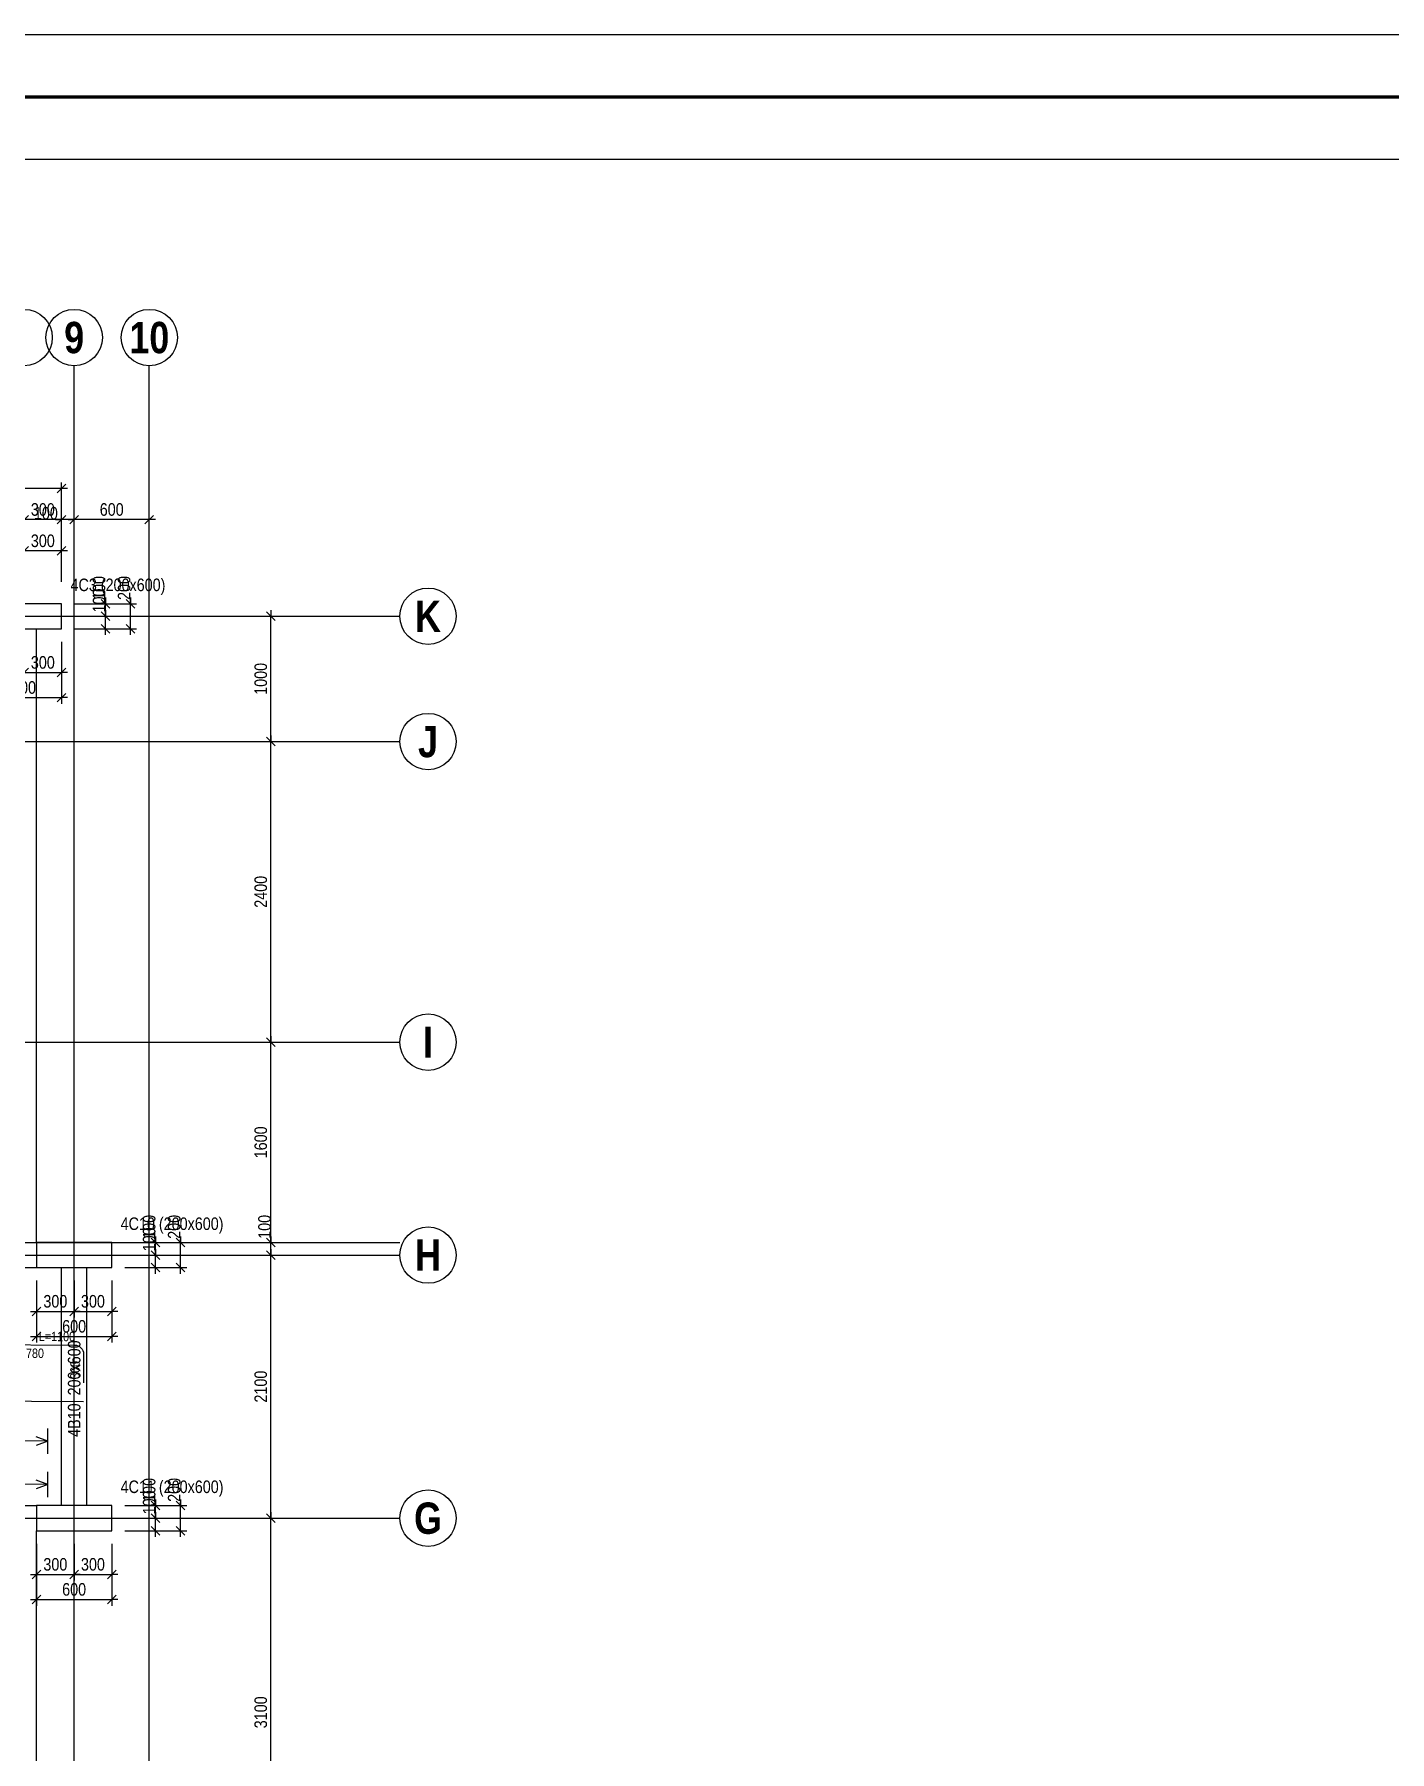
# Model space of a CAD drawing. Extents: x 0 to 206258, y -403073 to 0.
# Drawn here: x 153866 to 164687, y -25356 to -11647 of the extents above; entities that cross this region are included whole.
import ezdxf
from ezdxf.enums import TextEntityAlignment as Align
from ezdxf.lldxf.tags import DXFTag

# ---------------------------------------------------------------- set-up
doc = ezdxf.new("R2010")
doc.units = 0
doc.header["$LTSCALE"] = 1000
for name, color, linetype in [('Axis Circle(Dir 1)', 150, 'Continuous'), ('Axis Circle(Dir 2)', 150, 'Continuous'), ('Axis Label(Dir 1)', 7, 'Continuous'), ('Axis Label(Dir 2)', 7, 'Continuous'), ('Axis Line(Dir 1)', 8, 'CENTER2'), ('Axis Line(Dir 2)', 150, 'CENTER2'), ('Column Line', 7, 'Continuous'), ('Dimension Line', 5, 'Continuous'), ('Rebar Line', 7, 'Continuous'), ('Rebar Span Line', 5, 'Continuous'), ('SHEETSUMMARY-50', 1, 'Continuous'), ('SheetView', 40, 'Continuous'), ('SheetViewOut', 231, 'Continuous'), ('Top Rebar Length Text', 8, 'Continuous'), ('Top Rebar Line', 7, 'Continuous'), ('Top Rebar Span Line', 5, 'Continuous')]:
    doc.layers.add(name, color=color, linetype=linetype)
for name, color, linetype, true_color in [('Beam Label', 159, 'Continuous', 0x35424f), ('Beam Line', 159, 'HIDDEN2', 0x35424f), ('Column Label', 159, 'Continuous', 0x35424f), ('Ghost Axis Line', 254, 'Continuous', 0xbebebe)]:
    doc.layers.add(name, color=color, linetype=linetype, true_color=true_color)
doc.styles.add('Axis Label(Dir 1)', font='ARIALNB.TTF', dxfattribs={"height": 250})
doc.styles.add('Axis Label(Dir 2)', font='ARIALNB.TTF', dxfattribs={"height": 250})
doc.styles.add('Beam Label', font='ARIALN.TTF', dxfattribs={"height": 100})
doc.styles.add('Column Label', font='ARIALN.TTF', dxfattribs={"height": 100})
doc.styles.add('Dimension Text', font='ARIALN.TTF', dxfattribs={"height": 100})
doc.styles.add('Top Rebar Length Text', font='ARIALN.TTF', dxfattribs={"height": 75})
tags = doc.linetypes.add('CENTER2', pattern=[1.125, 0.75, -0.125, 0.125, -0.125]).pattern_tags.tags
tags[10:11] = [DXFTag(74, 4), DXFTag(75, 0), DXFTag(340, '0'), DXFTag(46, 0.0), DXFTag(50, 0.0), DXFTag(44, 0.0), DXFTag(45, 0.0)]
tags[8:9] = [DXFTag(74, 4), DXFTag(75, 0), DXFTag(340, '0'), DXFTag(46, 0.0), DXFTag(50, 0.0), DXFTag(44, 0.0), DXFTag(45, 0.0)]
tags[6:7] = [DXFTag(74, 4), DXFTag(75, 0), DXFTag(340, '0'), DXFTag(46, 0.0), DXFTag(50, 0.0), DXFTag(44, 0.0), DXFTag(45, 0.0)]
tags[4:5] = [DXFTag(74, 4), DXFTag(75, 0), DXFTag(340, '0'), DXFTag(46, 0.0), DXFTag(50, 0.0), DXFTag(44, 0.0), DXFTag(45, 0.0)]
tags = doc.linetypes.add('HIDDEN2', pattern=[0.1875, 0.125, -0.0625]).pattern_tags.tags
tags[6:7] = [DXFTag(74, 4), DXFTag(75, 0), DXFTag(340, '0'), DXFTag(46, 0.0), DXFTag(50, 0.0), DXFTag(44, 0.0), DXFTag(45, 0.0)]
tags[4:5] = [DXFTag(74, 4), DXFTag(75, 0), DXFTag(340, '0'), DXFTag(46, 0.0), DXFTag(50, 0.0), DXFTag(44, 0.0), DXFTag(45, 0.0)]
doc.dimstyles.get("Standard").update_dxf_attribs({"dimtxt": 100, "dimasz": 30, "dimexe": 48.3, "dimexo": 103.5, "dimgap": 30, "dimtad": 1, "dimtoh": 1, "dimdec": 1, "dimdsep": 46, "dimtxsty": 'Dimension Text', "dimblk": 'PCDIM_TICK', "dimcen": 0.09, "dimclrd": 5, "dimclre": 5, "dimclrt": 5, "dimadec": 1, "dimazin": 0, "dimtp": 1, "dimtm": 1, "dimtfac": 1, "dimtdec": 4, "dimtofl": 0, "dimtmove": 0, "dimatfit": 3, "dimfxl": 1, "dimtolj": 1, "dimtzin": 0, "dimarcsym": 0})

# ---------------------------------------------------------------- blocks, each defined once
blk = doc.blocks.new('PCDIM_TICK')
at = {"layer": 'Dimension Line', "color": 0, "transparency": 33554687}
for p, q in [((1.15, 1.15), (-1.15, -1.15)), ((1.61, 0), (0, 0))]:
    blk.add_line(p, q, dxfattribs=at)
blk = doc.blocks.new('*U1075')
at = {"layer": 'Dimension Line', "color": 5, "true_color": 0x0000ff, "transparency": 16777216}
for p, q in [((153784, -16496), (153784, -16791)), ((154084, -16496), (154084, -16791)), ((153784, -16742), (154084, -16742))]:
    blk.add_line(p, q, dxfattribs=at)
at = {"layer": 'Dimension Line', "color": 5, "true_color": 0x0000ff, "transparency": 16777216, "xscale": 30, "yscale": 30, "rotation": 180.0000000000004}
blk.add_blockref('PCDIM_TICK', (153784, -16742), dxfattribs=at)
at = {"layer": 'Dimension Line', "color": 5, "true_color": 0x0000ff, "transparency": 16777216, "xscale": 30, "yscale": 30}
blk.add_blockref('PCDIM_TICK', (154084, -16742), dxfattribs=at)
at = {"layer": 'Dimension Line', "color": 5, "true_color": 0x0000ff, "transparency": 16777216, "insert": (153934, -16712), "char_height": 100, "width": 181.5, "attachment_point": 8, "style": 'Dimension Text'}
blk.add_mtext('300', dxfattribs=at)
blk = doc.blocks.new('*U1076')
at = {"layer": 'Dimension Line', "color": 5, "true_color": 0x0000ff, "transparency": 16777216}
for p, q in [((153484, -16496), (153484, -16991)), ((154084, -16496), (154084, -16991)), ((153484, -16942), (154084, -16942))]:
    blk.add_line(p, q, dxfattribs=at)
at = {"layer": 'Dimension Line', "color": 5, "true_color": 0x0000ff, "transparency": 16777216, "xscale": 30, "yscale": 30, "rotation": 180.0000000000004}
blk.add_blockref('PCDIM_TICK', (153484, -16942), dxfattribs=at)
at = {"layer": 'Dimension Line', "color": 5, "true_color": 0x0000ff, "transparency": 16777216, "xscale": 30, "yscale": 30}
blk.add_blockref('PCDIM_TICK', (154084, -16942), dxfattribs=at)
at = {"layer": 'Dimension Line', "color": 5, "true_color": 0x0000ff, "transparency": 16777216, "insert": (153784, -16912), "char_height": 100, "width": 181.97, "attachment_point": 8, "style": 'Dimension Text'}
blk.add_mtext('600', dxfattribs=at)
blk = doc.blocks.new('*U1077')
at = {"layer": 'Dimension Line', "color": 5, "true_color": 0x0000ff, "transparency": 16777216}
for p, q in [((154188, -16292), (154483, -16292)), ((154434, -16292), (154434, -16262)), ((154434, -16392), (154434, -16292)), ((154188, -16392), (154483, -16392))]:
    blk.add_line(p, q, dxfattribs=at)
at = {"layer": 'Dimension Line', "color": 5, "true_color": 0x0000ff, "transparency": 16777216, "xscale": 30, "yscale": 30}
for p, rotation in [((154434, -16292), 89.99999999999447), ((154434, -16392), 269.9999999999834)]:
    blk.add_blockref('PCDIM_TICK', p, dxfattribs=dict(at, rotation=rotation))
at = {"layer": 'Dimension Line', "color": 5, "true_color": 0x0000ff, "transparency": 16777216, "insert": (154434, -16262), "char_height": 100, "width": 173.93, "attachment_point": 7, "rotation": 90, "style": 'Dimension Text'}
blk.add_mtext('100', dxfattribs=at)
blk = doc.blocks.new('*U1078')
at = {"layer": 'Dimension Line', "color": 5, "true_color": 0x0000ff, "transparency": 16777216}
for p, q in [((154434, -16192), (154434, -16162)), ((154188, -16192), (154483, -16192)), ((154188, -16292), (154483, -16292)), ((154434, -16292), (154434, -16192))]:
    blk.add_line(p, q, dxfattribs=at)
at = {"layer": 'Dimension Line', "color": 5, "true_color": 0x0000ff, "transparency": 16777216, "xscale": 30, "yscale": 30}
for p, rotation in [((154434, -16192), 89.99999999999447), ((154434, -16292), 269.9999999999834)]:
    blk.add_blockref('PCDIM_TICK', p, dxfattribs=dict(at, rotation=rotation))
at = {"layer": 'Dimension Line', "color": 5, "true_color": 0x0000ff, "transparency": 16777216, "insert": (154434, -16162), "char_height": 100, "width": 173.93, "attachment_point": 7, "rotation": 90, "style": 'Dimension Text'}
blk.add_mtext('100', dxfattribs=at)
blk = doc.blocks.new('*U1079')
at = {"layer": 'Dimension Line', "color": 5, "true_color": 0x0000ff, "transparency": 16777216}
for p, q in [((154634, -16192), (154634, -16162)), ((154188, -16192), (154683, -16192)), ((154634, -16392), (154634, -16192)), ((154188, -16392), (154683, -16392))]:
    blk.add_line(p, q, dxfattribs=at)
at = {"layer": 'Dimension Line', "color": 5, "true_color": 0x0000ff, "transparency": 16777216, "xscale": 30, "yscale": 30}
for p, rotation in [((154634, -16192), 89.99999999999447), ((154634, -16392), 269.9999999999834)]:
    blk.add_blockref('PCDIM_TICK', p, dxfattribs=dict(at, rotation=rotation))
at = {"layer": 'Dimension Line', "color": 5, "true_color": 0x0000ff, "transparency": 16777216, "insert": (154634, -16162), "char_height": 100, "width": 182.77, "attachment_point": 7, "rotation": 90, "style": 'Dimension Text'}
blk.add_mtext('200', dxfattribs=at)
blk = doc.blocks.new('*U1110')
at = {"layer": 'Dimension Line', "color": 5, "true_color": 0x0000ff, "transparency": 16777216}
for p, q in [((153884, -21596), (153884, -21891)), ((154184, -21596), (154184, -21891)), ((153884, -21842), (154184, -21842))]:
    blk.add_line(p, q, dxfattribs=at)
at = {"layer": 'Dimension Line', "color": 5, "true_color": 0x0000ff, "transparency": 16777216, "xscale": 30, "yscale": 30, "rotation": 180.0000000000004}
blk.add_blockref('PCDIM_TICK', (153884, -21842), dxfattribs=at)
at = {"layer": 'Dimension Line', "color": 5, "true_color": 0x0000ff, "transparency": 16777216, "xscale": 30, "yscale": 30}
blk.add_blockref('PCDIM_TICK', (154184, -21842), dxfattribs=at)
at = {"layer": 'Dimension Line', "color": 5, "true_color": 0x0000ff, "transparency": 16777216, "insert": (154034, -21812), "char_height": 100, "width": 181.5, "attachment_point": 8, "style": 'Dimension Text'}
blk.add_mtext('300', dxfattribs=at)
blk = doc.blocks.new('*U1111')
at = {"layer": 'Dimension Line', "color": 5, "true_color": 0x0000ff, "transparency": 16777216}
for p, q in [((154184, -21596), (154184, -21891)), ((154484, -21596), (154484, -21891)), ((154184, -21842), (154484, -21842))]:
    blk.add_line(p, q, dxfattribs=at)
at = {"layer": 'Dimension Line', "color": 5, "true_color": 0x0000ff, "transparency": 16777216, "xscale": 30, "yscale": 30, "rotation": 180.0000000000004}
blk.add_blockref('PCDIM_TICK', (154184, -21842), dxfattribs=at)
at = {"layer": 'Dimension Line', "color": 5, "true_color": 0x0000ff, "transparency": 16777216, "xscale": 30, "yscale": 30}
blk.add_blockref('PCDIM_TICK', (154484, -21842), dxfattribs=at)
at = {"layer": 'Dimension Line', "color": 5, "true_color": 0x0000ff, "transparency": 16777216, "insert": (154334, -21812), "char_height": 100, "width": 181.5, "attachment_point": 8, "style": 'Dimension Text'}
blk.add_mtext('300', dxfattribs=at)
blk = doc.blocks.new('*U1112')
at = {"layer": 'Dimension Line', "color": 5, "true_color": 0x0000ff, "transparency": 16777216}
for p, q in [((153884, -21596), (153884, -22091)), ((154484, -21596), (154484, -22091)), ((153884, -22042), (154484, -22042))]:
    blk.add_line(p, q, dxfattribs=at)
at = {"layer": 'Dimension Line', "color": 5, "true_color": 0x0000ff, "transparency": 16777216, "xscale": 30, "yscale": 30, "rotation": 180.0000000000004}
blk.add_blockref('PCDIM_TICK', (153884, -22042), dxfattribs=at)
at = {"layer": 'Dimension Line', "color": 5, "true_color": 0x0000ff, "transparency": 16777216, "xscale": 30, "yscale": 30}
blk.add_blockref('PCDIM_TICK', (154484, -22042), dxfattribs=at)
at = {"layer": 'Dimension Line', "color": 5, "true_color": 0x0000ff, "transparency": 16777216, "insert": (154184, -22012), "char_height": 100, "width": 181.97, "attachment_point": 8, "style": 'Dimension Text'}
blk.add_mtext('600', dxfattribs=at)
blk = doc.blocks.new('*U1113')
at = {"layer": 'Dimension Line', "color": 5, "true_color": 0x0000ff, "transparency": 16777216}
for p, q in [((154834, -21392), (154834, -21362)), ((154588, -21392), (154883, -21392)), ((154588, -21492), (154883, -21492)), ((154834, -21492), (154834, -21392))]:
    blk.add_line(p, q, dxfattribs=at)
at = {"layer": 'Dimension Line', "color": 5, "true_color": 0x0000ff, "transparency": 16777216, "xscale": 30, "yscale": 30}
for p, rotation in [((154834, -21392), 89.99999999999447), ((154834, -21492), 269.9999999999834)]:
    blk.add_blockref('PCDIM_TICK', p, dxfattribs=dict(at, rotation=rotation))
at = {"layer": 'Dimension Line', "color": 5, "true_color": 0x0000ff, "transparency": 16777216, "insert": (154834, -21362), "char_height": 100, "width": 173.93, "attachment_point": 7, "rotation": 90, "style": 'Dimension Text'}
blk.add_mtext('100', dxfattribs=at)
blk = doc.blocks.new('*U1114')
at = {"layer": 'Dimension Line', "color": 5, "true_color": 0x0000ff, "transparency": 16777216}
for p, q in [((154588, -21292), (154883, -21292)), ((154834, -21292), (154834, -21262)), ((154834, -21392), (154834, -21292)), ((154588, -21392), (154883, -21392))]:
    blk.add_line(p, q, dxfattribs=at)
at = {"layer": 'Dimension Line', "color": 5, "true_color": 0x0000ff, "transparency": 16777216, "xscale": 30, "yscale": 30}
for p, rotation in [((154834, -21292), 89.99999999999447), ((154834, -21392), 269.9999999999834)]:
    blk.add_blockref('PCDIM_TICK', p, dxfattribs=dict(at, rotation=rotation))
at = {"layer": 'Dimension Line', "color": 5, "true_color": 0x0000ff, "transparency": 16777216, "insert": (154834, -21262), "char_height": 100, "width": 173.93, "attachment_point": 7, "rotation": 90, "style": 'Dimension Text'}
blk.add_mtext('100', dxfattribs=at)
blk = doc.blocks.new('*U1115')
at = {"layer": 'Dimension Line', "color": 5, "true_color": 0x0000ff, "transparency": 16777216}
for p, q in [((154588, -21292), (155083, -21292)), ((155034, -21292), (155034, -21262)), ((155034, -21492), (155034, -21292)), ((154588, -21492), (155083, -21492))]:
    blk.add_line(p, q, dxfattribs=at)
at = {"layer": 'Dimension Line', "color": 5, "true_color": 0x0000ff, "transparency": 16777216, "xscale": 30, "yscale": 30}
for p, rotation in [((155034, -21292), 89.99999999999447), ((155034, -21492), 269.9999999999834)]:
    blk.add_blockref('PCDIM_TICK', p, dxfattribs=dict(at, rotation=rotation))
at = {"layer": 'Dimension Line', "color": 5, "true_color": 0x0000ff, "transparency": 16777216, "insert": (155034, -21262), "char_height": 100, "width": 182.77, "attachment_point": 7, "rotation": 90, "style": 'Dimension Text'}
blk.add_mtext('200', dxfattribs=at)
blk = doc.blocks.new('*U1116')
at = {"layer": 'Dimension Line', "color": 5, "true_color": 0x0000ff, "transparency": 16777216}
for p, q in [((153884, -23696), (153884, -23991)), ((154184, -23696), (154184, -23991)), ((153884, -23942), (154184, -23942))]:
    blk.add_line(p, q, dxfattribs=at)
at = {"layer": 'Dimension Line', "color": 5, "true_color": 0x0000ff, "transparency": 16777216, "xscale": 30, "yscale": 30, "rotation": 180.0000000000004}
blk.add_blockref('PCDIM_TICK', (153884, -23942), dxfattribs=at)
at = {"layer": 'Dimension Line', "color": 5, "true_color": 0x0000ff, "transparency": 16777216, "xscale": 30, "yscale": 30}
blk.add_blockref('PCDIM_TICK', (154184, -23942), dxfattribs=at)
at = {"layer": 'Dimension Line', "color": 5, "true_color": 0x0000ff, "transparency": 16777216, "insert": (154034, -23912), "char_height": 100, "width": 181.5, "attachment_point": 8, "style": 'Dimension Text'}
blk.add_mtext('300', dxfattribs=at)
blk = doc.blocks.new('*U1117')
at = {"layer": 'Dimension Line', "color": 5, "true_color": 0x0000ff, "transparency": 16777216}
for p, q in [((154184, -23696), (154184, -23991)), ((154484, -23696), (154484, -23991)), ((154184, -23942), (154484, -23942))]:
    blk.add_line(p, q, dxfattribs=at)
at = {"layer": 'Dimension Line', "color": 5, "true_color": 0x0000ff, "transparency": 16777216, "xscale": 30, "yscale": 30, "rotation": 180.0000000000004}
blk.add_blockref('PCDIM_TICK', (154184, -23942), dxfattribs=at)
at = {"layer": 'Dimension Line', "color": 5, "true_color": 0x0000ff, "transparency": 16777216, "xscale": 30, "yscale": 30}
blk.add_blockref('PCDIM_TICK', (154484, -23942), dxfattribs=at)
at = {"layer": 'Dimension Line', "color": 5, "true_color": 0x0000ff, "transparency": 16777216, "insert": (154334, -23912), "char_height": 100, "width": 181.5, "attachment_point": 8, "style": 'Dimension Text'}
blk.add_mtext('300', dxfattribs=at)
blk = doc.blocks.new('*U1118')
at = {"layer": 'Dimension Line', "color": 5, "true_color": 0x0000ff, "transparency": 16777216}
for p, q in [((153884, -23696), (153884, -24191)), ((154484, -23696), (154484, -24191)), ((153884, -24142), (154484, -24142))]:
    blk.add_line(p, q, dxfattribs=at)
at = {"layer": 'Dimension Line', "color": 5, "true_color": 0x0000ff, "transparency": 16777216, "xscale": 30, "yscale": 30, "rotation": 180.0000000000004}
blk.add_blockref('PCDIM_TICK', (153884, -24142), dxfattribs=at)
at = {"layer": 'Dimension Line', "color": 5, "true_color": 0x0000ff, "transparency": 16777216, "xscale": 30, "yscale": 30}
blk.add_blockref('PCDIM_TICK', (154484, -24142), dxfattribs=at)
at = {"layer": 'Dimension Line', "color": 5, "true_color": 0x0000ff, "transparency": 16777216, "insert": (154184, -24112), "char_height": 100, "width": 181.97, "attachment_point": 8, "style": 'Dimension Text'}
blk.add_mtext('600', dxfattribs=at)
blk = doc.blocks.new('*U1119')
at = {"layer": 'Dimension Line', "color": 5, "true_color": 0x0000ff, "transparency": 16777216}
for p, q in [((154588, -23492), (154883, -23492)), ((154834, -23492), (154834, -23462)), ((154834, -23592), (154834, -23492)), ((154588, -23592), (154883, -23592))]:
    blk.add_line(p, q, dxfattribs=at)
at = {"layer": 'Dimension Line', "color": 5, "true_color": 0x0000ff, "transparency": 16777216, "xscale": 30, "yscale": 30}
for p, rotation in [((154834, -23492), 89.99999999999447), ((154834, -23592), 269.9999999999834)]:
    blk.add_blockref('PCDIM_TICK', p, dxfattribs=dict(at, rotation=rotation))
at = {"layer": 'Dimension Line', "color": 5, "true_color": 0x0000ff, "transparency": 16777216, "insert": (154834, -23462), "char_height": 100, "width": 173.93, "attachment_point": 7, "rotation": 90, "style": 'Dimension Text'}
blk.add_mtext('100', dxfattribs=at)
blk = doc.blocks.new('*U1120')
at = {"layer": 'Dimension Line', "color": 5, "true_color": 0x0000ff, "transparency": 16777216}
for p, q in [((154588, -23392), (154883, -23392)), ((154834, -23392), (154834, -23362)), ((154834, -23492), (154834, -23392)), ((154588, -23492), (154883, -23492))]:
    blk.add_line(p, q, dxfattribs=at)
at = {"layer": 'Dimension Line', "color": 5, "true_color": 0x0000ff, "transparency": 16777216, "xscale": 30, "yscale": 30}
for p, rotation in [((154834, -23392), 89.99999999999447), ((154834, -23492), 269.9999999999834)]:
    blk.add_blockref('PCDIM_TICK', p, dxfattribs=dict(at, rotation=rotation))
at = {"layer": 'Dimension Line', "color": 5, "true_color": 0x0000ff, "transparency": 16777216, "insert": (154834, -23362), "char_height": 100, "width": 173.93, "attachment_point": 7, "rotation": 90, "style": 'Dimension Text'}
blk.add_mtext('100', dxfattribs=at)
blk = doc.blocks.new('*U1121')
at = {"layer": 'Dimension Line', "color": 5, "true_color": 0x0000ff, "transparency": 16777216}
for p, q in [((154588, -23392), (155083, -23392)), ((155034, -23392), (155034, -23362)), ((155034, -23592), (155034, -23392)), ((154588, -23592), (155083, -23592))]:
    blk.add_line(p, q, dxfattribs=at)
at = {"layer": 'Dimension Line', "color": 5, "true_color": 0x0000ff, "transparency": 16777216, "xscale": 30, "yscale": 30}
for p, rotation in [((155034, -23392), 89.99999999999447), ((155034, -23592), 269.9999999999834)]:
    blk.add_blockref('PCDIM_TICK', p, dxfattribs=dict(at, rotation=rotation))
at = {"layer": 'Dimension Line', "color": 5, "true_color": 0x0000ff, "transparency": 16777216, "insert": (155034, -23362), "char_height": 100, "width": 182.77, "attachment_point": 7, "rotation": 90, "style": 'Dimension Text'}
blk.add_mtext('200', dxfattribs=at)
blk = doc.blocks.new('*U1212')
at = {"layer": 'Dimension Line', "color": 5, "true_color": 0x0000ff, "transparency": 16777216}
for p, q in [((153784, -16018), (153784, -15723)), ((154084, -16018), (154084, -15723)), ((154084, -15771), (153784, -15771))]:
    blk.add_line(p, q, dxfattribs=at)
at = {"layer": 'Dimension Line', "color": 5, "true_color": 0x0000ff, "transparency": 16777216, "xscale": 30, "yscale": 30, "rotation": 180.0000000000004}
blk.add_blockref('PCDIM_TICK', (153784, -15771), dxfattribs=at)
at = {"layer": 'Dimension Line', "color": 5, "true_color": 0x0000ff, "transparency": 16777216, "xscale": 30, "yscale": 30}
blk.add_blockref('PCDIM_TICK', (154084, -15771), dxfattribs=at)
at = {"layer": 'Dimension Line', "color": 5, "true_color": 0x0000ff, "transparency": 16777216, "insert": (153934, -15741), "char_height": 100, "width": 181.5, "attachment_point": 8, "style": 'Dimension Text'}
blk.add_mtext('300', dxfattribs=at)
blk = doc.blocks.new('*U1223')
at = {"layer": 'Dimension Line', "color": 5, "true_color": 0x0000ff, "transparency": 16777216}
for p, q in [((154184, -16018), (154184, -15473)), ((154784, -16018), (154784, -15473)), ((154784, -15521), (154184, -15521))]:
    blk.add_line(p, q, dxfattribs=at)
at = {"layer": 'Dimension Line', "color": 5, "true_color": 0x0000ff, "transparency": 16777216, "xscale": 30, "yscale": 30, "rotation": 180.0000000000004}
blk.add_blockref('PCDIM_TICK', (154184, -15521), dxfattribs=at)
at = {"layer": 'Dimension Line', "color": 5, "true_color": 0x0000ff, "transparency": 16777216, "xscale": 30, "yscale": 30}
blk.add_blockref('PCDIM_TICK', (154784, -15521), dxfattribs=at)
at = {"layer": 'Dimension Line', "color": 5, "true_color": 0x0000ff, "transparency": 16777216, "insert": (154484, -15491), "char_height": 100, "width": 181.97, "attachment_point": 8, "style": 'Dimension Text'}
blk.add_mtext('600', dxfattribs=at)
blk = doc.blocks.new('*U1224')
at = {"layer": 'Dimension Line', "color": 5, "true_color": 0x0000ff, "transparency": 16777216}
for p, q in [((154084, -16018), (154084, -15473)), ((154184, -16018), (154184, -15473)), ((154084, -15521), (154054, -15521)), ((154184, -15521), (154084, -15521))]:
    blk.add_line(p, q, dxfattribs=at)
at = {"layer": 'Dimension Line', "color": 5, "true_color": 0x0000ff, "transparency": 16777216, "xscale": 30, "yscale": 30, "rotation": 180.0000000000004}
blk.add_blockref('PCDIM_TICK', (154084, -15521), dxfattribs=at)
at = {"layer": 'Dimension Line', "color": 5, "true_color": 0x0000ff, "transparency": 16777216, "xscale": 30, "yscale": 30}
blk.add_blockref('PCDIM_TICK', (154184, -15521), dxfattribs=at)
at = {"layer": 'Dimension Line', "color": 5, "true_color": 0x0000ff, "transparency": 16777216, "insert": (154054, -15521), "char_height": 100, "width": 173.93, "attachment_point": 9, "style": 'Dimension Text'}
blk.add_mtext('100', dxfattribs=at)
blk = doc.blocks.new('*U1225')
at = {"layer": 'Dimension Line', "color": 5, "true_color": 0x0000ff, "transparency": 16777216}
for p, q in [((153784, -16018), (153784, -15473)), ((154084, -16018), (154084, -15473)), ((154084, -15521), (153784, -15521))]:
    blk.add_line(p, q, dxfattribs=at)
at = {"layer": 'Dimension Line', "color": 5, "true_color": 0x0000ff, "transparency": 16777216, "xscale": 30, "yscale": 30, "rotation": 180.0000000000004}
blk.add_blockref('PCDIM_TICK', (153784, -15521), dxfattribs=at)
at = {"layer": 'Dimension Line', "color": 5, "true_color": 0x0000ff, "transparency": 16777216, "xscale": 30, "yscale": 30}
blk.add_blockref('PCDIM_TICK', (154084, -15521), dxfattribs=at)
at = {"layer": 'Dimension Line', "color": 5, "true_color": 0x0000ff, "transparency": 16777216, "insert": (153934, -15491), "char_height": 100, "width": 181.5, "attachment_point": 8, "style": 'Dimension Text'}
blk.add_mtext('300', dxfattribs=at)
blk = doc.blocks.new('*U1236')
at = {"layer": 'Dimension Line', "color": 5, "true_color": 0x0000ff, "transparency": 16777216}
for p, q in [((140684, -16018), (140684, -15223)), ((154084, -15271), (140684, -15271)), ((154084, -16018), (154084, -15223))]:
    blk.add_line(p, q, dxfattribs=at)
at = {"layer": 'Dimension Line', "color": 5, "true_color": 0x0000ff, "transparency": 16777216, "xscale": 30, "yscale": 30, "rotation": 180.0000000000004}
blk.add_blockref('PCDIM_TICK', (140684, -15271), dxfattribs=at)
at = {"layer": 'Dimension Line', "color": 5, "true_color": 0x0000ff, "transparency": 16777216, "xscale": 30, "yscale": 30}
blk.add_blockref('PCDIM_TICK', (154084, -15271), dxfattribs=at)
at = {"layer": 'Dimension Line', "color": 5, "true_color": 0x0000ff, "transparency": 16777216, "insert": (147384, -15241), "char_height": 100, "width": 302.88, "attachment_point": 8, "style": 'Dimension Text'}
blk.add_mtext('13400', dxfattribs=at)
blk = doc.blocks.new('*U1249')
at = {"layer": 'Dimension Line', "color": 5, "true_color": 0x0000ff, "transparency": 16777216}
for p, q in [((155259, -23492), (155803, -23492)), ((155755, -26592), (155755, -23492)), ((155259, -26592), (155803, -26592))]:
    blk.add_line(p, q, dxfattribs=at)
at = {"layer": 'Dimension Line', "color": 5, "true_color": 0x0000ff, "transparency": 16777216, "xscale": 30, "yscale": 30}
for p, rotation in [((155755, -23492), 89.99999999999447), ((155755, -26592), 269.9999999999834)]:
    blk.add_blockref('PCDIM_TICK', p, dxfattribs=dict(at, rotation=rotation))
at = {"layer": 'Dimension Line', "color": 5, "true_color": 0x0000ff, "transparency": 16777216, "insert": (155725, -25042), "char_height": 100, "width": 245.98, "attachment_point": 8, "rotation": 90, "style": 'Dimension Text'}
blk.add_mtext('3100', dxfattribs=at)
blk = doc.blocks.new('*U1250')
at = {"layer": 'Dimension Line', "color": 5, "true_color": 0x0000ff, "transparency": 16777216}
for p, q in [((155259, -21392), (155803, -21392)), ((155755, -23492), (155755, -21392)), ((155259, -23492), (155803, -23492))]:
    blk.add_line(p, q, dxfattribs=at)
at = {"layer": 'Dimension Line', "color": 5, "true_color": 0x0000ff, "transparency": 16777216, "xscale": 30, "yscale": 30}
for p, rotation in [((155755, -21392), 89.99999999999447), ((155755, -23492), 269.9999999999834)]:
    blk.add_blockref('PCDIM_TICK', p, dxfattribs=dict(at, rotation=rotation))
at = {"layer": 'Dimension Line', "color": 5, "true_color": 0x0000ff, "transparency": 16777216, "insert": (155725, -22442), "char_height": 100, "width": 247.25, "attachment_point": 8, "rotation": 90, "style": 'Dimension Text'}
blk.add_mtext('2100', dxfattribs=at)
blk = doc.blocks.new('*U1251')
at = {"layer": 'Dimension Line', "color": 5, "true_color": 0x0000ff, "transparency": 16777216}
for p, q in [((155259, -21292), (155803, -21292)), ((155755, -21292), (155755, -21262)), ((155755, -21392), (155755, -21292)), ((155259, -21392), (155803, -21392))]:
    blk.add_line(p, q, dxfattribs=at)
at = {"layer": 'Dimension Line', "color": 5, "true_color": 0x0000ff, "transparency": 16777216, "xscale": 30, "yscale": 30}
for p, rotation in [((155755, -21292), 89.99999999999447), ((155755, -21392), 269.9999999999834)]:
    blk.add_blockref('PCDIM_TICK', p, dxfattribs=dict(at, rotation=rotation))
at = {"layer": 'Dimension Line', "color": 5, "true_color": 0x0000ff, "transparency": 16777216, "insert": (155755, -21262), "char_height": 100, "width": 173.93, "attachment_point": 7, "rotation": 90, "style": 'Dimension Text'}
blk.add_mtext('100', dxfattribs=at)
blk = doc.blocks.new('*U1252')
at = {"layer": 'Dimension Line', "color": 5, "true_color": 0x0000ff, "transparency": 16777216}
for p, q in [((155259, -19692), (155803, -19692)), ((155755, -21292), (155755, -19692)), ((155259, -21292), (155803, -21292))]:
    blk.add_line(p, q, dxfattribs=at)
at = {"layer": 'Dimension Line', "color": 5, "true_color": 0x0000ff, "transparency": 16777216, "xscale": 30, "yscale": 30}
for p, rotation in [((155755, -19692), 89.99999999999447), ((155755, -21292), 269.9999999999834)]:
    blk.add_blockref('PCDIM_TICK', p, dxfattribs=dict(at, rotation=rotation))
at = {"layer": 'Dimension Line', "color": 5, "true_color": 0x0000ff, "transparency": 16777216, "insert": (155725, -20492), "char_height": 100, "width": 238.4, "attachment_point": 8, "rotation": 90, "style": 'Dimension Text'}
blk.add_mtext('1600', dxfattribs=at)
blk = doc.blocks.new('*U1253')
at = {"layer": 'Dimension Line', "color": 5, "true_color": 0x0000ff, "transparency": 16777216}
for p, q in [((155259, -17292), (155803, -17292)), ((155755, -19692), (155755, -17292)), ((155259, -19692), (155803, -19692))]:
    blk.add_line(p, q, dxfattribs=at)
at = {"layer": 'Dimension Line', "color": 5, "true_color": 0x0000ff, "transparency": 16777216, "xscale": 30, "yscale": 30}
for p, rotation in [((155755, -17292), 89.99999999999447), ((155755, -19692), 269.9999999999834)]:
    blk.add_blockref('PCDIM_TICK', p, dxfattribs=dict(at, rotation=rotation))
at = {"layer": 'Dimension Line', "color": 5, "true_color": 0x0000ff, "transparency": 16777216, "insert": (155725, -18492), "char_height": 100, "width": 247.25, "attachment_point": 8, "rotation": 90, "style": 'Dimension Text'}
blk.add_mtext('2400', dxfattribs=at)
blk = doc.blocks.new('*U1254')
at = {"layer": 'Dimension Line', "color": 5, "true_color": 0x0000ff, "transparency": 16777216}
for p, q in [((155259, -16292), (155803, -16292)), ((155755, -17292), (155755, -16292)), ((155259, -17292), (155803, -17292))]:
    blk.add_line(p, q, dxfattribs=at)
at = {"layer": 'Dimension Line', "color": 5, "true_color": 0x0000ff, "transparency": 16777216, "xscale": 30, "yscale": 30}
for p, rotation in [((155755, -16292), 89.99999999999447), ((155755, -17292), 269.9999999999834)]:
    blk.add_blockref('PCDIM_TICK', p, dxfattribs=dict(at, rotation=rotation))
at = {"layer": 'Dimension Line', "color": 5, "true_color": 0x0000ff, "transparency": 16777216, "insert": (155725, -16792), "char_height": 100, "width": 238.4, "attachment_point": 8, "rotation": 90, "style": 'Dimension Text'}
blk.add_mtext('1000', dxfattribs=at)

msp = doc.modelspace()

# ---------------------------------------------------------------- linework, layer by layer
at = {"layer": 'Axis Circle(Dir 1)', "transparency": 33554687}
for centre in [(157009.29, -16292.207), (157009.29, -17292.207), (157009.29, -19692.207), (157009.29, -21392.207), (157009.29, -23492.207)]:
    msp.add_circle(centre, 225, dxfattribs=at)
at = {"layer": 'Axis Circle(Dir 2)', "transparency": 33554687}
for centre in [(153784.29, -14067.207), (154184.29, -14067.207), (154784.29, -14067.207)]:
    msp.add_circle(centre, 225, dxfattribs=at)
at = {"layer": 'Axis Line(Dir 1)', "transparency": 33554687}
for points in [[(138984.29, -16292.207), (156784.29, -16292.207)], [(138984.29, -17292.207), (156784.29, -17292.207)], [(138984.29, -19692.207), (156784.29, -19692.207)], [(138984.29, -21392.207), (156784.29, -21392.207)], [(138984.29, -23492.207), (156784.29, -23492.207)]]:
    msp.add_lwpolyline(points, dxfattribs=at)
at = {"layer": 'Axis Line(Dir 2)', "transparency": 33554687}
for points in [[(154184.29, -38092.207), (154184.29, -14292.207)], [(154784.29, -38092.207), (154784.29, -14292.207)]]:
    msp.add_lwpolyline(points, dxfattribs=at)
at = {"layer": 'Beam Line', "linetype": 'Continuous', "transparency": 33554687}
for points in [[(153884.29, -21292.207), (153884.29, -16392.207)], [(154284.29, -23392.207), (154284.29, -21492.207)], [(153884.29, -26392.207), (153884.29, -23592.207)]]:
    msp.add_lwpolyline(points, dxfattribs=at)
at = {"layer": 'Beam Line', "transparency": 33554687}
for points in [[(153884.29, -21292.207), (154184.29, -21292.207)], [(150284.29, -21492.207), (153884.29, -21492.207)], [(154084.29, -23392.207), (154084.29, -21492.207)], [(150284.29, -23392.207), (153884.29, -23392.207)], [(153884.29, -23592.207), (154184.29, -23592.207)]]:
    msp.add_lwpolyline(points, dxfattribs=at)
at = {"layer": 'Column Line', "transparency": 33554687}
for points in [[(154084.29, -16392.207), (154084.29, -16192.207), (153484.29, -16192.207), (153484.29, -16392.207)], [(154484.29, -21492.207), (154484.29, -21292.207), (153884.29, -21292.207), (153884.29, -21492.207)], [(154484.29, -23592.207), (154484.29, -23392.207), (153884.29, -23392.207), (153884.29, -23592.207)]]:
    msp.add_lwpolyline(points, close=True, dxfattribs=at)
at = {"layer": 'Ghost Axis Line', "transparency": 33554687}
msp.add_lwpolyline([(138984.29, -21292.207), (156784.29, -21292.207)], dxfattribs=at)
at = {"layer": 'Rebar Line', "transparency": 33554687}
msp.add_lwpolyline([(150109.294, -22534.876), (154259.287, -22560.414)], dxfattribs=at)
at = {"layer": 'Rebar Span Line', "transparency": 33554687}
for p, q in [((153974.293, -22877.384), (150394.288, -22854.75)), ((153974.293, -22877.384), (153880.109, -22910.991)), ((153974.293, -22877.384), (153880.541, -22842.589)), ((153973.66, -22977.382), (153974.925, -22777.386))]:
    msp.add_line(p, q, dxfattribs=at)
at = {"layer": 'SHEETSUMMARY-50', "transparency": 33554687, "const_width": 28}
msp.add_lwpolyline([(137754.79, -12146.707), (137754.79, -53196.707), (195454.79, -53196.707), (195454.79, -12146.707), (137754.79, -12146.707), (137754.79, -12146.707)], close=True, dxfattribs=at)
at = {"layer": 'SheetView', "transparency": 33554687}
msp.add_lwpolyline([(138254.79, -12646.707), (138254.79, -52696.707), (187205.305, -52696.707), (187205.305, -12646.707)], close=True, dxfattribs=at)
at = {"layer": 'SheetViewOut', "transparency": 33554687}
msp.add_lwpolyline([(136504.79, -53696.707), (136504.79, -11646.707), (195954.79, -11646.707), (195954.79, -53696.707)], close=True, dxfattribs=at)
at = {"layer": 'Top Rebar Line', "transparency": 33554687}
msp.add_lwpolyline([(153484.291, -22105.636), (154187.817, -22109.966, -0.414213573), (154258.847, -22181.875), (154257.441, -22410.4)], format="xyb", dxfattribs=at)
at = {"layer": 'Top Rebar Span Line', "transparency": 33554687}
for p, q in [((153973.66, -23323.426), (153974.925, -23123.43)), ((153974.293, -23223.428), (150394.288, -23200.794)), ((153974.293, -23223.428), (153880.109, -23257.036)), ((153974.293, -23223.428), (153880.541, -23188.633))]:
    msp.add_line(p, q, dxfattribs=at)

# ---------------------------------------------------------------- texts
at = {"layer": 'Axis Label(Dir 1)', "transparency": 33554687, "style": 'Axis Label(Dir 1)'}
for s, p in [('K', (157009.29, -16292.207)), ('J', (157009.29, -17292.207)), ('I', (157009.29, -19692.207)), ('H', (157009.29, -21392.207)), ('G', (157009.29, -23492.207))]:
    msp.add_text(s, height=250, dxfattribs=at).set_placement(p, align=Align.MIDDLE_CENTER)
at = {"layer": 'Axis Label(Dir 2)', "transparency": 33554687, "style": 'Axis Label(Dir 2)'}
for s, p in [('9', (154184.29, -14067.207)), ('10', (154784.29, -14067.207))]:
    msp.add_text(s, height=250, dxfattribs=at).set_placement(p, align=Align.MIDDLE_CENTER)
at = {"layer": 'Beam Label', "transparency": 33554687, "style": 'Beam Label'}
msp.add_text('4B10  200x600 ', height=100, rotation=90, dxfattribs=at).set_placement((154184.29, -22442.207), align=Align.MIDDLE_CENTER)
at = {"layer": 'Column Label', "transparency": 33554687, "style": 'Column Label'}
for s, p in [('4C3 (200x600)', (154155.001, -16121.496)), ('4C10 (200x600)', (154555.001, -21221.496)), ('4C11 (200x600)', (154555.001, -23321.496))]:
    msp.add_text(s, height=100, dxfattribs=at).set_placement(p, align=Align.BOTTOM_LEFT)
at = {"layer": 'Top Rebar Length Text', "transparency": 33554687, "style": 'Top Rebar Length Text'}
for s, rotation, p in [('L=1100', 359.647415, (153901.973, -22078.206)), ('300', 89.647413, (154227.626, -22380.216))]:
    msp.add_text(s, height=75, rotation=rotation, dxfattribs=at).set_placement(p)
msp.add_text('780', height=75, rotation=359.647415, dxfattribs=at).set_placement((153871.143, -22213.019), align=Align.CENTER)

# ---------------------------------------------------------------- dimensions: what is measured, and where the dimension line sits
at = {"layer": 'Dimension Line', "transparency": 33554687}
for base, p1, p2, angle, picture, middle in [((147384.29, -15271.496), (154084.29, -16121.496), (140684.29, -16121.496), 180, '*U1236', (147384.29, -15271.496)), ((153934.29, -15521.496), (154084.29, -16121.496), (153784.29, -16121.496), 180, '*U1225', (153934.29, -15521.496)), ((154134.29, -15521.496), (154184.29, -16121.496), (154084.29, -16121.496), 180, '*U1224', (154134.29, -15521.496)), ((154484.29, -15521.496), (154784.29, -16121.496), (154184.29, -16121.496), 180, '*U1223', (154484.29, -15521.496)), ((153934.29, -15771.496), (154084.29, -16121.496), (153784.29, -16121.496), 180, '*U1212', (153934.29, -15771.496)), ((155755.001, -16792.207), (155155.001, -17292.207), (155155.001, -16292.207), 90, '*U1254', (155755.001, -16792.207)), ((155755.001, -18492.207), (155155.001, -19692.207), (155155.001, -17292.207), 90, '*U1253', (155755.001, -18492.207)), ((155755.001, -20492.207), (155155.001, -21292.207), (155155.001, -19692.207), 90, '*U1252', (155755.001, -20492.207)), ((155755.001, -21342.207), (155155.001, -21392.207), (155155.001, -21292.207), 90, '*U1251', (155755.001, -21342.207)), ((155755.001, -22442.207), (155155.001, -23492.207), (155155.001, -21392.207), 90, '*U1250', (155755.001, -22442.207)), ((155755.001, -25042.207), (155155.001, -26592.207), (155155.001, -23492.207), 90, '*U1249', (155755.001, -25042.207))]:
    dim = msp.add_linear_dim(base=base, p1=p1, p2=p2, angle=angle, dimstyle='Standard', override={"dimscale": 1, "dimtxt": 100, "dimasz": 30, "dimexe": 48.3, "dimexo": 103.5, "dimgap": 30, "dimtad": 1, "dimtih": 0, "dimdec": 1, "dimlfac": 1, "dimzin": 8, "dimlunit": 2, "dimpost": '', "dimtxsty": 'Dimension Text', "dimblk": 'PCDIM_TICK', "dimse1": 0, "dimse2": 0, "dimsd2": 0, "dimclrd": 5, "dimclre": 5, "dimclrt": 5, "dimaunit": 0, "dimadec": 1, "dimazin": 0, "dimtol": 0, "dimtp": 1, "dimtm": 1, "dimtmove": 0}, dxfattribs=at)
    dim.commit()
    dim.dimension.update_dxf_attribs({"geometry": picture, "text_midpoint": middle})
for p1, p2, distance, picture, middle in [((154084.29, -16292.207), (154084.29, -16192.207), -350, '*U1078', (154434.29, -16242.207)), ((154084.29, -16392.207), (154084.29, -16192.207), -550, '*U1079', (154634.29, -16292.207)), ((154084.29, -16392.207), (154084.29, -16292.207), -350, '*U1077', (154434.29, -16342.207)), ((153484.29, -16392.207), (154084.29, -16392.207), -550, '*U1076', (153784.29, -16942.207)), ((153784.29, -16392.207), (154084.29, -16392.207), -350, '*U1075', (153934.29, -16742.207)), ((154484.29, -21392.207), (154484.29, -21292.207), -350, '*U1114', (154834.29, -21342.207)), ((154484.29, -21492.207), (154484.29, -21292.207), -550, '*U1115', (155034.29, -21392.207)), ((154484.29, -21492.207), (154484.29, -21392.207), -350, '*U1113', (154834.29, -21442.207)), ((153884.29, -21492.207), (154184.29, -21492.207), -350, '*U1110', (154034.29, -21842.207)), ((153884.29, -21492.207), (154484.29, -21492.207), -550, '*U1112', (154184.29, -22042.207)), ((154184.29, -21492.207), (154484.29, -21492.207), -350, '*U1111', (154334.29, -21842.207)), ((154484.29, -23492.207), (154484.29, -23392.207), -350, '*U1120', (154834.29, -23442.207)), ((154484.29, -23592.207), (154484.29, -23392.207), -550, '*U1121', (155034.29, -23492.207)), ((154484.29, -23592.207), (154484.29, -23492.207), -350, '*U1119', (154834.29, -23542.207)), ((153884.29, -23592.207), (154184.29, -23592.207), -350, '*U1116', (154034.29, -23942.207)), ((153884.29, -23592.207), (154484.29, -23592.207), -550, '*U1118', (154184.29, -24142.207)), ((154184.29, -23592.207), (154484.29, -23592.207), -350, '*U1117', (154334.29, -23942.207))]:
    dim = msp.add_aligned_dim(p1=p1, p2=p2, distance=distance, dimstyle='Standard', override={"dimscale": 1, "dimtxt": 100, "dimasz": 30, "dimexe": 48.3, "dimexo": 103.5, "dimgap": 30, "dimtad": 1, "dimtih": 0, "dimdec": 1, "dimlfac": 1, "dimzin": 8, "dimlunit": 2, "dimpost": '', "dimtxsty": 'Dimension Text', "dimblk": 'PCDIM_TICK', "dimse1": 0, "dimse2": 0, "dimsd2": 0, "dimclrd": 5, "dimclre": 5, "dimclrt": 5, "dimaunit": 0, "dimadec": 1, "dimazin": 0, "dimtol": 0, "dimtp": 1, "dimtm": 1, "dimtmove": 0}, dxfattribs=at)
    dim.commit()
    dim.dimension.update_dxf_attribs({"geometry": picture, "text_midpoint": middle})

doc.saveas('drawing.dxf')
